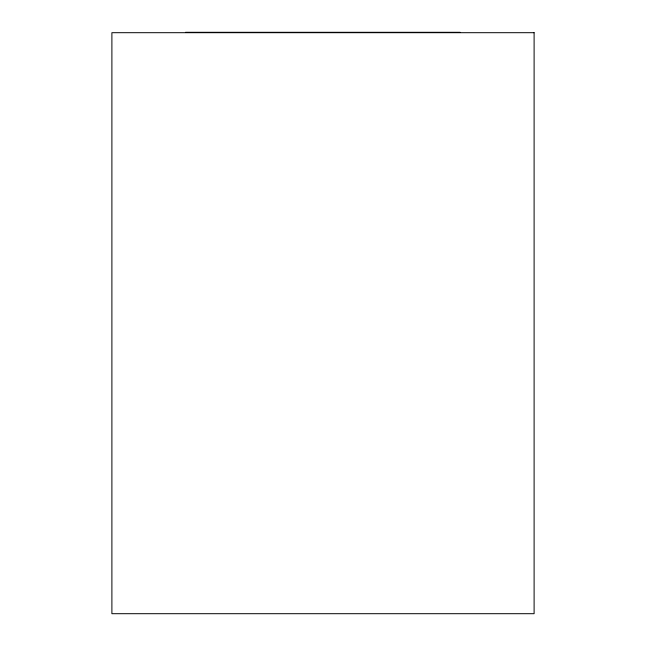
<?xml version="1.0" encoding="UTF-8"?>
<svg xmlns="http://www.w3.org/2000/svg" width="646" height="646" viewBox="0 0 646 646"><rect width="100%" height="100%" fill="white"/><g stroke="black" fill="none" stroke-linecap="round" stroke-linejoin="round"><path stroke-width="0.97" d="M185.499 32.3L460.154 32.3M534.105 32.696L111.895 32.696L111.895 613.7L534.105 613.7L534.105 32.696"/></g></svg>
